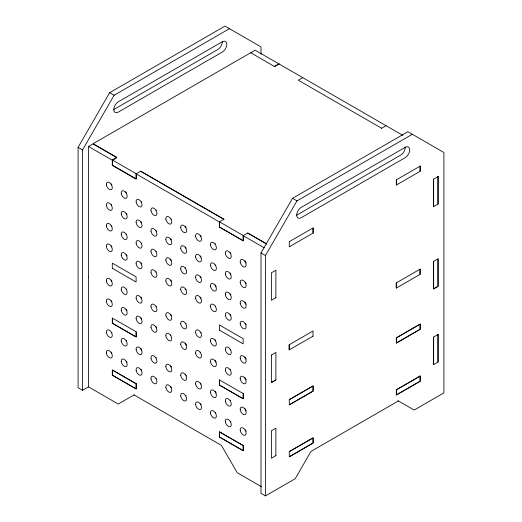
<?xml version="1.0" encoding="UTF-8"?>
<svg xmlns="http://www.w3.org/2000/svg" width="522" height="522" viewBox="0 0 522 522"><rect width="100%" height="100%" fill="white"/><g stroke="black" fill="none" stroke-linecap="round" stroke-linejoin="round"><path stroke-width="0.78" d="M88.779 386.711L82.554 390.299L78.098 387.729L78.098 147.334L109.64 92.701L224.995 26.1L261 46.889L261 54.223M82.554 390.299L82.554 149.912L114.103 95.272L229.458 28.677M398.39 400.942L310.975 451.413L295.204 478.733L265.463 495.9L261 493.323L261 252.935L292.542 198.295L407.897 131.701L443.902 152.489L443.902 392.877L414.161 410.051L398.045 400.739M265.463 495.9L265.463 255.512L297.005 200.872L412.36 134.271M88.505 146.48L92.968 143.902L116.758 157.637L112.295 160.215L88.505 146.48L88.505 276.869M250.743 52.813L255.206 50.236L402.853 135.374M112.452 160.019L136.242 173.761L136.242 178.909L112.452 165.174L112.452 160.019L116.941 157.429L93.151 143.694L250.71 52.722L274.533 66.548L278.996 63.971M274.507 66.457L278.996 63.867M136.092 173.846L140.731 171.164L224.003 219.24L219.364 221.922L136.092 173.846L136.092 179.137L112.295 165.402L112.295 160.215M302.786 77.602L298.297 80.199L381.602 128.255M381.569 128.275L386.065 125.678M219.364 221.922L219.364 227.109L243.154 240.844L243.154 235.657L247.8 232.982L266.69 243.885M289.253 241.666L313.109 227.931L313.109 233.08L289.253 246.854L289.318 241.666M275.903 297.671L271.407 300.261L271.407 272.791L275.903 270.2L275.87 297.69M134.363 394.73L118.246 404.041L88.505 386.867L88.505 276.973M271.407 355.097L275.903 352.402L275.87 379.996L271.407 382.574L271.407 354.993M313.043 336.142L289.168 349.929L289.168 344.774L313.043 330.955L312.959 336.194M271.407 382.469L275.903 379.879M289.312 399.708L313.102 385.973L313.102 391.122L289.312 404.857L289.253 399.637L313.043 385.902L313.043 391.089L289.253 404.824M275.903 455.641L271.407 458.238L271.407 430.761L275.903 428.171L275.87 455.66M289.312 451.654L313.102 437.919L313.102 443.074L289.312 456.809L289.253 451.589L313.043 437.854L313.043 443.034L289.253 456.776M109.64 92.701L114.103 95.272M292.542 198.295L297.005 200.872M140.548 171.268L223.827 219.344M247.617 233.086L266.514 243.996M243.154 235.657L264.152 247.78M78.098 147.334L82.554 149.912M261 252.935L265.463 255.512M112.295 268.282L136.092 282.056L136.092 276.869L112.295 263.134L112.295 268.321M219.364 330.1L243.154 343.868L243.154 338.687L219.364 324.945L219.364 330.132M134.017 394.932L221.432 445.403L237.21 472.717L261.418 486.693M437.958 176.638L437.958 204.109M437.958 258.84L437.958 286.317L433.462 288.907L433.462 261.431L438.108 258.86L438.108 286.33L433.645 288.907L433.645 261.431M437.958 334.609L437.958 362.079M433.645 179.124L433.645 206.595M433.645 337.095L433.645 364.571M420.112 166.12L420.112 171.307M420.027 269.228L420.027 274.376M396.387 179.855L396.387 185.003M396.322 282.878L396.322 288.066M313.043 227.931L313.043 233.119M289.253 344.696L289.253 349.877M243.154 393.627L243.154 398.815L219.364 385.079L219.364 379.892L243.304 393.614L243.304 398.769L219.508 385.027L219.508 379.879M136.092 331.816L136.092 337.003L112.295 323.268L112.295 318.081L136.235 331.803L136.235 336.951L112.445 323.216L112.445 318.068M405.222 146.884A6.31 3.641 -60 0 1 400.779 155.06L296.692 215.162A6.31 3.641 -60 0 1 296.287 215.371M222.32 41.284A6.31 3.641 -60 0 1 217.876 49.466L113.783 109.561A6.31 3.641 -60 0 1 113.385 109.77M111.91 184.977A4.209 2.427 60 0 1 111.297 183.835M126.552 193.192A4.209 2.427 60 0 1 125.887 191.646M141.651 202.151A4.209 2.427 60 0 1 141.423 201.779M156.293 210.366A4.209 2.427 60 0 1 156.085 209.981M171.392 219.318A4.209 2.427 60 0 1 171.164 218.946M186.034 227.533A4.209 2.427 60 0 1 185.493 226.372M201.133 236.492A4.209 2.427 60 0 1 200.52 235.35M215.39 243.931A4.209 2.427 60 0 1 215.234 243.546M230.874 253.659A4.209 2.427 60 0 1 230.254 252.517M246.253 262.925A4.209 2.427 60 0 1 244.975 260.713M111.473 204.833A4.209 2.427 60 0 1 111.297 204.441M127.029 214.516A4.209 2.427 60 0 1 126.344 213.413M141.651 222.75A4.209 2.427 60 0 1 141.038 221.609M156.77 231.69A4.209 2.427 60 0 1 156.085 230.587M171.392 239.924A4.209 2.427 60 0 1 170.779 238.782M186.034 248.139A4.209 2.427 60 0 1 185.493 246.978M201.133 257.092A4.209 2.427 60 0 1 200.52 255.95M215.775 265.307A4.209 2.427 60 0 1 215.566 264.928M230.874 274.265A4.209 2.427 60 0 1 230.254 273.123M246.253 283.531A4.209 2.427 60 0 1 245.307 282.095M111.91 226.189A4.209 2.427 60 0 1 111.682 225.817M126.552 234.404A4.209 2.427 60 0 1 126.344 234.019M141.651 243.356A4.209 2.427 60 0 1 141.423 242.991M156.293 251.571A4.209 2.427 60 0 1 156.085 251.193M171.392 260.53A4.209 2.427 60 0 1 170.622 258.997M185.649 267.975A4.209 2.427 60 0 1 185.493 267.584M201.133 277.697A4.209 2.427 60 0 1 200.52 276.556M216.252 286.637A4.209 2.427 60 0 1 216.004 286.284M215.39 285.142A4.209 2.427 60 0 1 215.234 284.751M230.874 294.871A4.209 2.427 60 0 1 230.254 293.729M246.253 304.13A4.209 2.427 60 0 1 244.975 301.925M111.91 246.795A4.209 2.427 60 0 1 111.297 245.653M127.029 255.728A4.209 2.427 60 0 1 126.344 254.625M141.651 263.962A4.209 2.427 60 0 1 141.038 262.82M156.293 272.177A4.209 2.427 60 0 1 156.085 271.799M171.392 281.136A4.209 2.427 60 0 1 170.779 279.994M186.034 289.351A4.209 2.427 60 0 1 185.825 288.966M201.133 298.303A4.209 2.427 60 0 1 200.52 297.162M215.775 306.518A4.209 2.427 60 0 1 215.566 306.14M230.874 315.477A4.209 2.427 60 0 1 230.254 314.335M246.253 324.736A4.209 2.427 60 0 1 245.307 323.307M111.91 281.136A4.209 2.427 60 0 1 111.297 279.994M126.552 289.351A4.209 2.427 60 0 1 126.344 288.966M141.651 298.303A4.209 2.427 60 0 1 141.038 297.162M156.293 306.518A4.209 2.427 60 0 1 156.085 306.14M171.392 315.477A4.209 2.427 60 0 1 170.779 314.335M186.034 323.692A4.209 2.427 60 0 1 185.825 323.307M201.133 332.644A4.209 2.427 60 0 1 200.905 332.273M215.775 340.859A4.209 2.427 60 0 1 215.234 339.698M230.874 349.818A4.209 2.427 60 0 1 230.646 349.446M246.253 359.077A4.209 2.427 60 0 1 244.975 356.872M111.91 301.742A4.209 2.427 60 0 1 111.297 300.6M127.029 310.675A4.209 2.427 60 0 1 126.167 309.181M141.651 318.909A4.209 2.427 60 0 1 141.038 317.767M156.77 327.849A4.209 2.427 60 0 1 155.908 326.354M170.955 335.326A4.209 2.427 60 0 1 170.779 334.935M186.511 345.016A4.209 2.427 60 0 1 185.493 343.13M200.696 352.5A4.209 2.427 60 0 1 200.52 352.109M216.252 362.19A4.209 2.427 60 0 1 215.234 360.304M230.437 369.667A4.209 2.427 60 0 1 230.254 369.276M246.253 379.683A4.209 2.427 60 0 1 244.975 377.471M246.253 431.198A4.209 2.427 60 0 1 245.307 429.769M230.874 421.933A4.209 2.427 60 0 1 230.646 421.561M215.775 412.98A4.209 2.427 60 0 1 215.566 412.595M201.133 404.765A4.209 2.427 60 0 1 200.52 403.623M186.034 395.806A4.209 2.427 60 0 1 185.825 395.428M171.392 387.592A4.209 2.427 60 0 1 170.779 386.45M156.293 378.639A4.209 2.427 60 0 1 156.085 378.254M141.651 370.424A4.209 2.427 60 0 1 141.038 369.282M127.029 362.19A4.209 2.427 60 0 1 126.344 361.087M111.91 353.25A4.209 2.427 60 0 1 111.297 352.109M246.253 410.592A4.209 2.427 60 0 1 244.975 408.38M230.437 400.576A4.209 2.427 60 0 1 230.254 400.185M216.252 393.092A4.209 2.427 60 0 1 215.234 391.213M201.133 384.159A4.209 2.427 60 0 1 200.52 383.017M186.511 375.925A4.209 2.427 60 0 1 186.263 375.572M185.649 374.431A4.209 2.427 60 0 1 185.493 374.039M171.392 366.986A4.209 2.427 60 0 1 170.779 365.844M156.293 358.033A4.209 2.427 60 0 1 156.085 357.648M141.651 349.818A4.209 2.427 60 0 1 140.881 348.285M126.552 340.859A4.209 2.427 60 0 1 126.344 340.481M111.91 332.644A4.209 2.427 60 0 1 111.682 332.279M222.339 41.734L118.246 101.836A6.31 3.641 -60 0 0 113.783 109.561A6.31 3.641 -60 0 0 118.246 112.139L222.339 52.037A6.31 3.641 -60 0 0 226.796 44.311A6.31 3.641 -60 0 0 222.339 41.734M405.242 147.334L301.148 207.43A6.31 3.641 -60 0 0 296.692 215.162A6.31 3.641 -60 0 0 301.148 217.733L405.242 157.637A6.31 3.641 -60 0 0 409.705 149.912A6.31 3.641 -60 0 0 405.242 147.334M420.177 166.113L396.322 179.855L396.322 185.042L420.177 171.268L420.177 166.113M438.108 176.547L433.462 179.229L433.462 206.699L438.108 204.024L438.108 176.547M420.112 269.143L396.231 282.963L396.231 288.118L420.112 274.331L420.112 269.143M420.112 324.09L396.322 337.825L396.322 343.013L420.112 329.278L420.112 324.09M420.171 324.155L396.381 337.897L396.381 343.045L420.171 329.31L420.171 324.155M438.108 334.517L433.462 337.199L433.462 364.676L438.108 361.994L438.108 334.517M420.112 376.036L396.322 389.777L396.322 394.958L420.112 381.223L420.112 376.036M420.171 376.108L396.381 389.843L396.381 394.997L420.171 381.256L420.171 376.108M243.304 235.572L219.514 221.837L219.514 226.985L243.304 240.72L243.304 235.572M136.235 383.748L112.445 370.013L112.445 375.161L136.235 388.903L136.235 383.748M243.304 445.566L219.508 431.824L219.508 436.979L243.304 450.714L243.304 445.566M136.092 383.768L112.295 370.026L112.295 375.214L136.092 388.949L136.092 383.768M243.154 445.579L219.364 431.844L219.364 437.025L243.154 450.767L243.154 445.579M106.384 184.814A4.209 2.427 60 0 0 111.199 189.721A4.209 2.427 60 0 0 110.383 183.372A4.209 2.427 60 0 0 106.384 184.814M121.254 193.401A4.209 2.427 60 0 0 126.07 198.301A4.209 2.427 60 0 0 125.254 191.959A4.209 2.427 60 0 0 121.254 193.401M136.125 201.988A4.209 2.427 60 0 0 140.94 206.888A4.209 2.427 60 0 0 140.124 200.546A4.209 2.427 60 0 0 136.125 201.988M150.995 210.568A4.209 2.427 60 0 0 155.81 215.475A4.209 2.427 60 0 0 154.995 209.133A4.209 2.427 60 0 0 150.995 210.568M165.865 219.155A4.209 2.427 60 0 0 170.681 224.062A4.209 2.427 60 0 0 169.865 217.713A4.209 2.427 60 0 0 165.865 219.155M180.736 227.742A4.209 2.427 60 0 0 185.551 232.642A4.209 2.427 60 0 0 184.736 226.3A4.209 2.427 60 0 0 180.736 227.742M195.606 236.329A4.209 2.427 60 0 0 200.422 241.229A4.209 2.427 60 0 0 199.606 234.887A4.209 2.427 60 0 0 195.606 236.329M210.477 244.909A4.209 2.427 60 0 0 215.292 249.816A4.209 2.427 60 0 0 214.477 243.474A4.209 2.427 60 0 0 210.477 244.909M225.347 253.496A4.209 2.427 60 0 0 230.163 258.403A4.209 2.427 60 0 0 229.347 252.054A4.209 2.427 60 0 0 225.347 253.496M240.218 262.083A4.209 2.427 60 0 0 245.033 266.983A4.209 2.427 60 0 0 244.218 260.641A4.209 2.427 60 0 0 240.218 262.083M106.384 205.42A4.209 2.427 60 0 0 111.199 210.32A4.209 2.427 60 0 0 110.383 203.978A4.209 2.427 60 0 0 106.384 205.42M121.254 214.007A4.209 2.427 60 0 0 126.07 218.907A4.209 2.427 60 0 0 125.254 212.565A4.209 2.427 60 0 0 121.254 214.007M136.125 222.594A4.209 2.427 60 0 0 140.94 227.494A4.209 2.427 60 0 0 140.124 221.152A4.209 2.427 60 0 0 136.125 222.594M150.995 231.174A4.209 2.427 60 0 0 155.81 236.081A4.209 2.427 60 0 0 154.995 229.739A4.209 2.427 60 0 0 150.995 231.174M165.865 239.761A4.209 2.427 60 0 0 170.681 244.661A4.209 2.427 60 0 0 169.865 238.319A4.209 2.427 60 0 0 165.865 239.761M180.736 248.348A4.209 2.427 60 0 0 185.551 253.248A4.209 2.427 60 0 0 184.736 246.906A4.209 2.427 60 0 0 180.736 248.348M195.606 256.935A4.209 2.427 60 0 0 200.422 261.835A4.209 2.427 60 0 0 199.606 255.493A4.209 2.427 60 0 0 195.606 256.935M210.477 265.515A4.209 2.427 60 0 0 215.292 270.422A4.209 2.427 60 0 0 214.477 264.08A4.209 2.427 60 0 0 210.477 265.515M225.347 274.102A4.209 2.427 60 0 0 230.163 279.002A4.209 2.427 60 0 0 229.347 272.66A4.209 2.427 60 0 0 225.347 274.102M240.218 282.689A4.209 2.427 60 0 0 245.033 287.589A4.209 2.427 60 0 0 244.218 281.247A4.209 2.427 60 0 0 240.218 282.689M106.384 226.026A4.209 2.427 60 0 0 111.199 230.926A4.209 2.427 60 0 0 110.383 224.584A4.209 2.427 60 0 0 106.384 226.026M121.254 234.613A4.209 2.427 60 0 0 126.07 239.513A4.209 2.427 60 0 0 125.254 233.171A4.209 2.427 60 0 0 121.254 234.613M136.125 243.193A4.209 2.427 60 0 0 140.94 248.1A4.209 2.427 60 0 0 140.124 241.758A4.209 2.427 60 0 0 136.125 243.193M150.995 251.78A4.209 2.427 60 0 0 155.81 256.68A4.209 2.427 60 0 0 154.995 250.338A4.209 2.427 60 0 0 150.995 251.78M165.865 260.367A4.209 2.427 60 0 0 170.681 265.267A4.209 2.427 60 0 0 169.865 258.925A4.209 2.427 60 0 0 165.865 260.367M180.736 268.954A4.209 2.427 60 0 0 185.551 273.854A4.209 2.427 60 0 0 184.736 267.512A4.209 2.427 60 0 0 180.736 268.954M195.606 277.534A4.209 2.427 60 0 0 200.422 282.441A4.209 2.427 60 0 0 199.606 276.099A4.209 2.427 60 0 0 195.606 277.534M210.477 286.121A4.209 2.427 60 0 0 215.292 291.022A4.209 2.427 60 0 0 214.477 284.679A4.209 2.427 60 0 0 210.477 286.121M225.347 294.708A4.209 2.427 60 0 0 230.163 299.608A4.209 2.427 60 0 0 229.347 293.266A4.209 2.427 60 0 0 225.347 294.708M240.218 303.295A4.209 2.427 60 0 0 245.033 308.195A4.209 2.427 60 0 0 244.218 301.853A4.209 2.427 60 0 0 240.218 303.295M106.384 246.632A4.209 2.427 60 0 0 111.199 251.532A4.209 2.427 60 0 0 110.383 245.19A4.209 2.427 60 0 0 106.384 246.632M121.254 255.212A4.209 2.427 60 0 0 126.07 260.119A4.209 2.427 60 0 0 125.254 253.777A4.209 2.427 60 0 0 121.254 255.212M136.125 263.799A4.209 2.427 60 0 0 140.94 268.706A4.209 2.427 60 0 0 140.124 262.357A4.209 2.427 60 0 0 136.125 263.799M150.995 272.386A4.209 2.427 60 0 0 155.81 277.286A4.209 2.427 60 0 0 154.995 270.944A4.209 2.427 60 0 0 150.995 272.386M165.865 280.973A4.209 2.427 60 0 0 170.681 285.873A4.209 2.427 60 0 0 169.865 279.531A4.209 2.427 60 0 0 165.865 280.973M180.736 289.553A4.209 2.427 60 0 0 185.551 294.46A4.209 2.427 60 0 0 184.736 288.118A4.209 2.427 60 0 0 180.736 289.553M195.606 298.14A4.209 2.427 60 0 0 200.422 303.047A4.209 2.427 60 0 0 199.606 296.698A4.209 2.427 60 0 0 195.606 298.14M210.477 306.727A4.209 2.427 60 0 0 215.292 311.627A4.209 2.427 60 0 0 214.477 305.285A4.209 2.427 60 0 0 210.477 306.727M225.347 315.314A4.209 2.427 60 0 0 230.163 320.214A4.209 2.427 60 0 0 229.347 313.872A4.209 2.427 60 0 0 225.347 315.314M240.218 323.894A4.209 2.427 60 0 0 245.033 328.801A4.209 2.427 60 0 0 244.218 322.459A4.209 2.427 60 0 0 240.218 323.894M106.384 280.973A4.209 2.427 60 0 0 111.199 285.873A4.209 2.427 60 0 0 110.383 279.531A4.209 2.427 60 0 0 106.384 280.973M121.254 289.56A4.209 2.427 60 0 0 126.07 294.46A4.209 2.427 60 0 0 125.254 288.118A4.209 2.427 60 0 0 121.254 289.56M136.125 298.14A4.209 2.427 60 0 0 140.94 303.047A4.209 2.427 60 0 0 140.124 296.705A4.209 2.427 60 0 0 136.125 298.14M150.995 306.727A4.209 2.427 60 0 0 155.81 311.627A4.209 2.427 60 0 0 154.995 305.285A4.209 2.427 60 0 0 150.995 306.727M165.865 315.314A4.209 2.427 60 0 0 170.681 320.214A4.209 2.427 60 0 0 169.865 313.872A4.209 2.427 60 0 0 165.865 315.314M180.736 323.901A4.209 2.427 60 0 0 185.551 328.801A4.209 2.427 60 0 0 184.736 322.459A4.209 2.427 60 0 0 180.736 323.901M195.606 332.481A4.209 2.427 60 0 0 200.422 337.388A4.209 2.427 60 0 0 199.606 331.046A4.209 2.427 60 0 0 195.606 332.481M210.477 341.068A4.209 2.427 60 0 0 215.292 345.969A4.209 2.427 60 0 0 214.477 339.626A4.209 2.427 60 0 0 210.477 341.068M225.347 349.655A4.209 2.427 60 0 0 230.163 354.555A4.209 2.427 60 0 0 229.347 348.213A4.209 2.427 60 0 0 225.347 349.655M240.218 358.242A4.209 2.427 60 0 0 245.033 363.142A4.209 2.427 60 0 0 244.218 356.8A4.209 2.427 60 0 0 240.218 358.242M106.384 301.579A4.209 2.427 60 0 0 111.199 306.479A4.209 2.427 60 0 0 110.383 300.137A4.209 2.427 60 0 0 106.384 301.579M121.254 310.159A4.209 2.427 60 0 0 126.07 315.066A4.209 2.427 60 0 0 125.254 308.724A4.209 2.427 60 0 0 121.254 310.159M136.125 318.746A4.209 2.427 60 0 0 140.94 323.647A4.209 2.427 60 0 0 140.124 317.304A4.209 2.427 60 0 0 136.125 318.746M150.995 327.333A4.209 2.427 60 0 0 155.81 332.233A4.209 2.427 60 0 0 154.995 325.891A4.209 2.427 60 0 0 150.995 327.333M165.865 335.92A4.209 2.427 60 0 0 170.681 340.82A4.209 2.427 60 0 0 169.865 334.478A4.209 2.427 60 0 0 165.865 335.92M180.736 344.5A4.209 2.427 60 0 0 185.551 349.407A4.209 2.427 60 0 0 184.736 343.065A4.209 2.427 60 0 0 180.736 344.5M195.606 353.087A4.209 2.427 60 0 0 200.422 357.988A4.209 2.427 60 0 0 199.606 351.645A4.209 2.427 60 0 0 195.606 353.087M210.477 361.674A4.209 2.427 60 0 0 215.292 366.574A4.209 2.427 60 0 0 214.477 360.232A4.209 2.427 60 0 0 210.477 361.674M225.347 370.261A4.209 2.427 60 0 0 230.163 375.161A4.209 2.427 60 0 0 229.347 368.819A4.209 2.427 60 0 0 225.347 370.261M240.218 378.841A4.209 2.427 60 0 0 245.033 383.748A4.209 2.427 60 0 0 244.218 377.406A4.209 2.427 60 0 0 240.218 378.841M240.218 430.356A4.209 2.427 60 0 0 245.033 435.257A4.209 2.427 60 0 0 244.218 428.914A4.209 2.427 60 0 0 240.218 430.356M225.347 421.769A4.209 2.427 60 0 0 230.163 426.676A4.209 2.427 60 0 0 229.347 420.327A4.209 2.427 60 0 0 225.347 421.769M210.477 413.183A4.209 2.427 60 0 0 215.292 418.089A4.209 2.427 60 0 0 214.477 411.747A4.209 2.427 60 0 0 210.477 413.183M195.606 404.602A4.209 2.427 60 0 0 200.422 409.502A4.209 2.427 60 0 0 199.606 403.16A4.209 2.427 60 0 0 195.606 404.602M180.736 396.015A4.209 2.427 60 0 0 185.551 400.916A4.209 2.427 60 0 0 184.736 394.573A4.209 2.427 60 0 0 180.736 396.015M165.865 387.428A4.209 2.427 60 0 0 170.681 392.335A4.209 2.427 60 0 0 169.865 385.986A4.209 2.427 60 0 0 165.865 387.428M150.995 378.841A4.209 2.427 60 0 0 155.81 383.748A4.209 2.427 60 0 0 154.995 377.406A4.209 2.427 60 0 0 150.995 378.841M136.125 370.261A4.209 2.427 60 0 0 140.94 375.161A4.209 2.427 60 0 0 140.124 368.819A4.209 2.427 60 0 0 136.125 370.261M121.254 361.674A4.209 2.427 60 0 0 126.07 366.574A4.209 2.427 60 0 0 125.254 360.232A4.209 2.427 60 0 0 121.254 361.674M106.384 353.087A4.209 2.427 60 0 0 111.199 357.994A4.209 2.427 60 0 0 110.383 351.645A4.209 2.427 60 0 0 106.384 353.087M240.218 409.75A4.209 2.427 60 0 0 245.033 414.651A4.209 2.427 60 0 0 244.218 408.308A4.209 2.427 60 0 0 240.218 409.75M225.347 401.164A4.209 2.427 60 0 0 230.163 406.07A4.209 2.427 60 0 0 229.347 399.728A4.209 2.427 60 0 0 225.347 401.164M210.477 392.583A4.209 2.427 60 0 0 215.292 397.483A4.209 2.427 60 0 0 214.477 391.141A4.209 2.427 60 0 0 210.477 392.583M195.606 383.996A4.209 2.427 60 0 0 200.422 388.897A4.209 2.427 60 0 0 199.606 382.554A4.209 2.427 60 0 0 195.606 383.996M180.736 375.409A4.209 2.427 60 0 0 185.551 380.31A4.209 2.427 60 0 0 184.736 373.967A4.209 2.427 60 0 0 180.736 375.409M165.865 366.822A4.209 2.427 60 0 0 170.681 371.729A4.209 2.427 60 0 0 169.865 365.387A4.209 2.427 60 0 0 165.865 366.822M150.995 358.242A4.209 2.427 60 0 0 155.81 363.142A4.209 2.427 60 0 0 154.995 356.8A4.209 2.427 60 0 0 150.995 358.242M136.125 349.655A4.209 2.427 60 0 0 140.94 354.555A4.209 2.427 60 0 0 140.124 348.213A4.209 2.427 60 0 0 136.125 349.655M121.254 341.068A4.209 2.427 60 0 0 126.07 345.969A4.209 2.427 60 0 0 125.254 339.626A4.209 2.427 60 0 0 121.254 341.068M106.384 332.481A4.209 2.427 60 0 0 111.199 337.388A4.209 2.427 60 0 0 110.383 331.046A4.209 2.427 60 0 0 106.384 332.481"/></g></svg>
